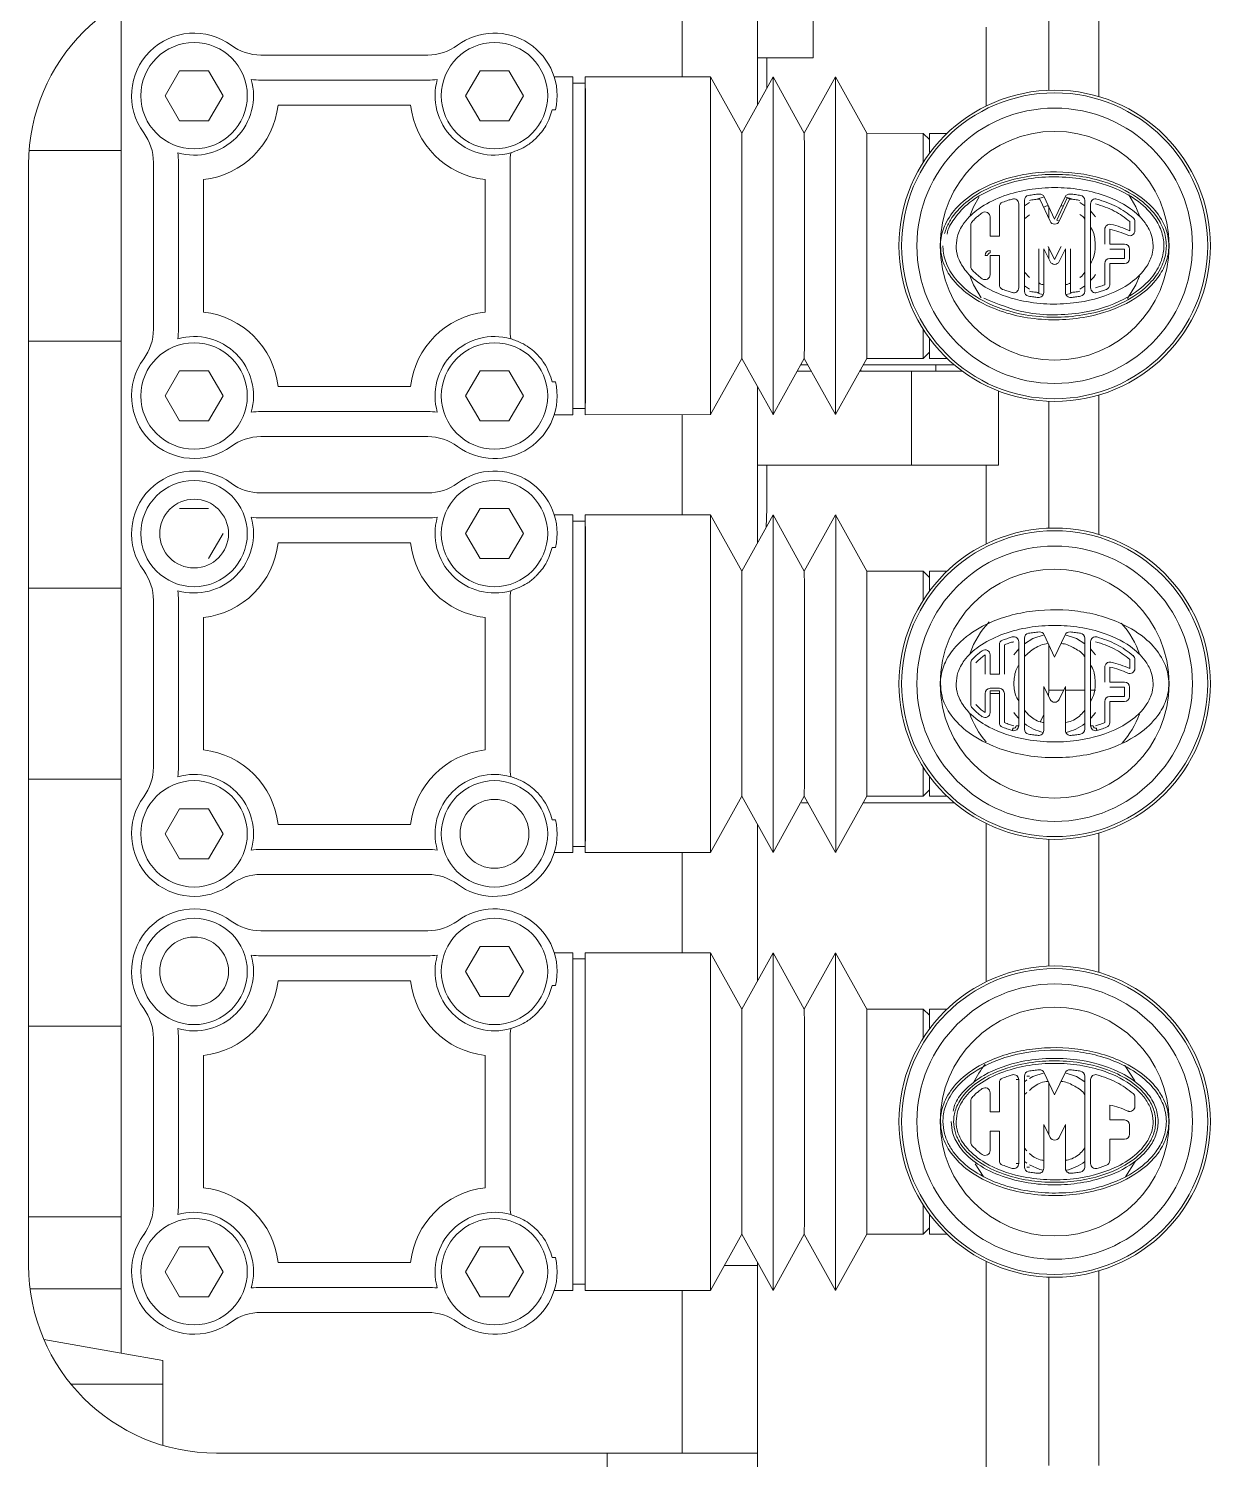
# Model space of a CAD drawing. Header units: millimetres. Extents: x 157 to 416, y 629 to 713.
# Drawn here: x 172.399 to 174.287, y 653.289 to 655.576 of the extents above; entities that cross this region are included whole.
import ezdxf

# ---------------------------------------------------------------- set-up
doc = ezdxf.new("R2010")
doc.units = ezdxf.units.MM

msp = doc.modelspace()

# ---------------------------------------------------------------- linework, layer by layer
at = {"color": 7, "linetype": 'Continuous', "lineweight": 15}
for p, q in [((174.0288, 656.4796), (174.0288, 655.4778)), ((174.1088, 656.4796), (174.1088, 655.4677)), ((173.6522, 655.5295), (173.6522, 655.6895)), ((173.4432, 655.499), (173.4432, 655.6591)), ((173.5632, 655.4539), (173.5632, 655.6591)), ((172.5467, 655.6177), (172.5467, 653.4591)), ((173.0365, 655.5341), (172.7698, 655.5341)), ((173.5632, 655.5295), (173.6522, 655.5295)), ((173.5783, 655.5295), (173.5783, 655.4811)), ((172.6401, 655.5091), (172.617, 655.4691)), ((172.6863, 655.5091), (172.6401, 655.5091)), ((172.7094, 655.4691), (172.6863, 655.5091)), ((173.1201, 655.5091), (173.097, 655.4691)), ((173.1663, 655.5091), (173.1201, 655.5091)), ((173.1894, 655.4691), (173.1663, 655.5091)), ((173.2682, 655.4991), (173.2389, 655.4991)), ((173.2682, 655.4991), (173.2682, 654.9591)), ((173.4882, 655.499), (173.2882, 655.4991)), ((173.5382, 655.409), (173.4882, 655.499)), ((173.5882, 655.499), (173.5382, 655.409)), ((173.6382, 655.409), (173.5882, 655.499)), ((173.6882, 655.499), (173.6382, 655.409)), ((173.7382, 655.409), (173.6882, 655.499)), ((173.0365, 655.4941), (172.7698, 655.4941)), ((173.2882, 655.4891), (173.2682, 655.4891)), ((172.617, 655.4691), (172.6401, 655.4291)), ((172.6863, 655.4291), (172.7094, 655.4691)), ((173.009, 655.4541), (172.7973, 655.4541)), ((173.097, 655.4691), (173.1201, 655.4291)), ((173.1663, 655.4291), (173.1894, 655.4691)), ((172.6401, 655.4291), (172.6863, 655.4291)), ((173.1201, 655.4291), (173.1663, 655.4291)), ((173.2406, 655.4466), (173.2355, 655.4466)), ((173.8282, 655.4089), (173.7382, 655.409)), ((173.8382, 655.399), (173.8282, 655.4089)), ((173.8662, 655.4089), (173.8382, 655.4089)), ((173.8382, 655.4089), (173.8382, 655.3786)), ((172.5467, 655.3816), (172.3997, 655.3816)), ((172.5982, 655.3624), (172.5982, 655.0957)), ((172.6382, 655.3624), (172.6382, 655.0957)), ((173.1682, 655.0957), (173.1682, 655.3624)), ((172.3988, 655.3591), (172.3988, 653.5991)), ((172.6782, 655.3349), (172.6782, 655.1233)), ((173.1282, 655.1233), (173.1282, 655.3349)), ((173.9808, 655.2962), (173.9808, 655.162)), ((173.9899, 655.1564), (173.9899, 655.3018)), ((173.9899, 655.2929), (173.9979, 655.2982)), ((174.0096, 655.3038), (174.0216, 655.3073)), ((174.0309, 655.2683), (174.0143, 655.3039)), ((174.0216, 655.3073), (174.0382, 655.2717)), ((174.0288, 655.2918), (174.0288, 655.2729)), ((174.0382, 655.2717), (174.0548, 655.3073)), ((174.0418, 655.27), (174.0584, 655.3056)), ((174.062, 655.3039), (174.0454, 655.2683)), ((174.0548, 655.3073), (174.0665, 655.3039)), ((174.0784, 655.2982), (174.0864, 655.2929)), ((174.0864, 655.3018), (174.0864, 655.1564)), ((174.0956, 655.162), (174.0956, 655.2962)), ((173.9351, 655.2752), (173.9351, 655.2445)), ((173.9499, 655.2445), (173.9499, 655.2913)), ((173.9899, 655.2725), (173.9979, 655.2789)), ((174.0418, 655.27), (174.0454, 655.2683)), ((174.0956, 655.2848), (174.1036, 655.2752)), ((173.9042, 655.1959), (173.9042, 655.2623)), ((174.1184, 655.2317), (174.1184, 655.2556)), ((174.1264, 655.2556), (174.1264, 655.2317)), ((174.1584, 655.2533), (174.1584, 655.268)), ((174.1664, 655.268), (174.1664, 655.2533)), ((173.9351, 655.2445), (173.9499, 655.2445)), ((174.0128, 655.1544), (174.0128, 655.2244)), ((174.031, 655.2038), (174.0208, 655.2244)), ((174.0208, 655.2244), (174.0208, 655.1544)), ((174.0279, 655.228), (174.0382, 655.2074)), ((174.0288, 655.2262), (174.0288, 655.2083)), ((174.0382, 655.2074), (174.0484, 655.228)), ((174.0556, 655.2244), (174.0453, 655.2038)), ((174.0556, 655.1544), (174.0556, 655.2244)), ((174.0636, 655.2244), (174.0636, 655.1544)), ((174.1264, 655.2317), (174.1498, 655.2317)), ((174.1498, 655.2237), (174.1264, 655.2237)), ((174.1498, 655.2088), (174.1498, 655.2237)), ((174.1578, 655.2237), (174.1578, 655.2088)), ((173.9311, 655.2137), (173.9271, 655.2137)), ((173.9351, 655.2177), (173.9351, 655.2217)), ((173.9351, 655.2137), (173.9351, 655.183)), ((173.9499, 655.2137), (173.9351, 655.2137)), ((173.9499, 655.1669), (173.9499, 655.2137)), ((174.1184, 655.1669), (174.1184, 655.2008)), ((174.1264, 655.2088), (174.1498, 655.2088)), ((174.1498, 655.2008), (174.1264, 655.2008)), ((174.1264, 655.2008), (174.1264, 655.1669)), ((173.9979, 655.1784), (173.9899, 655.1868)), ((172.3988, 655.0766), (172.5467, 655.0766)), ((173.8382, 655.081), (173.8382, 655.0492)), ((173.4882, 654.9592), (173.5382, 655.0492)), ((173.5382, 655.0492), (173.5882, 654.9592)), ((173.5882, 654.9592), (173.6382, 655.0492)), ((173.6382, 655.0492), (173.6882, 654.9592)), ((173.6882, 654.9592), (173.7382, 655.0492)), ((173.7382, 655.0492), (173.8282, 655.0492)), ((173.8282, 655.0492), (173.8382, 655.0592)), ((173.8382, 655.0492), (173.8662, 655.0492)), ((172.6401, 655.0291), (172.617, 654.9891)), ((172.6863, 655.0291), (172.6401, 655.0291)), ((172.7094, 654.9891), (172.6863, 655.0291)), ((173.1201, 655.0291), (173.097, 654.9891)), ((173.1663, 655.0291), (173.1201, 655.0291)), ((173.1894, 654.9891), (173.1663, 655.0291)), ((173.6497, 655.0286), (173.6268, 655.0286)), ((173.6323, 655.0386), (173.6441, 655.0386)), ((173.8096, 655.0286), (173.7268, 655.0286)), ((173.7283, 655.0313), (173.7283, 655.0286)), ((173.7323, 655.0386), (173.8083, 655.0386)), ((173.8083, 655.0386), (173.8781, 655.0386)), ((173.8096, 655.0286), (173.8096, 654.8786)), ((173.8909, 655.0286), (173.8096, 655.0286)), ((173.8483, 655.0286), (173.8483, 655.0386)), ((172.7973, 655.0041), (173.009, 655.0041)), ((173.2355, 655.0116), (173.2406, 655.0116)), ((173.5632, 654.7539), (173.5632, 655.0043)), ((173.9483, 654.8786), (173.9483, 654.9971)), ((172.617, 654.9891), (172.6401, 654.9491)), ((172.6863, 654.9491), (172.7094, 654.9891)), ((173.097, 654.9891), (173.1201, 654.9491)), ((173.1663, 654.9491), (173.1894, 654.9891)), ((174.0288, 654.9804), (174.0288, 654.7778)), ((174.1088, 654.9905), (174.1088, 654.7677)), ((172.6401, 654.9491), (172.6863, 654.9491)), ((172.7698, 654.9641), (173.0365, 654.9641)), ((173.1201, 654.9491), (173.1663, 654.9491)), ((173.2389, 654.9591), (173.2682, 654.9591)), ((173.2682, 654.9691), (173.2882, 654.9691)), ((173.2882, 654.9591), (173.4882, 654.9592)), ((173.4432, 654.799), (173.4432, 654.9591)), ((172.7698, 654.9241), (173.0365, 654.9241)), ((173.5632, 654.8786), (173.8096, 654.8786)), ((173.5783, 654.8786), (173.5783, 654.8091)), ((173.8096, 654.8786), (173.9483, 654.8786)), ((173.0365, 654.8341), (172.7698, 654.8341)), ((172.6863, 654.8091), (172.6401, 654.8091)), ((173.0365, 654.7941), (172.7698, 654.7941)), ((173.1201, 654.8091), (173.097, 654.7691)), ((173.1663, 654.8091), (173.1201, 654.8091)), ((173.1894, 654.7691), (173.1663, 654.8091)), ((173.2682, 654.7991), (173.2389, 654.7991)), ((173.2682, 654.7991), (173.2682, 654.2591)), ((173.2882, 654.7891), (173.2682, 654.7891)), ((173.4882, 654.799), (173.2882, 654.7991)), ((173.5382, 654.709), (173.4882, 654.799)), ((173.5882, 654.799), (173.5382, 654.709)), ((173.5783, 654.8091), (173.5771, 654.779)), ((173.6382, 654.709), (173.5882, 654.799)), ((173.6882, 654.799), (173.6382, 654.709)), ((173.7382, 654.709), (173.6882, 654.799)), ((172.6863, 654.7291), (172.7094, 654.7691)), ((173.097, 654.7691), (173.1201, 654.7291)), ((173.1663, 654.7291), (173.1894, 654.7691)), ((173.009, 654.7541), (172.7973, 654.7541)), ((173.2406, 654.7466), (173.2355, 654.7466)), ((173.1201, 654.7291), (173.1663, 654.7291)), ((173.8282, 654.7089), (173.7382, 654.709)), ((173.8382, 654.699), (173.8282, 654.7089)), ((173.8662, 654.7089), (173.8382, 654.7089)), ((173.8382, 654.7089), (173.8382, 654.6786)), ((172.5467, 654.6816), (172.3988, 654.6816)), ((172.5982, 654.6624), (172.5982, 654.3957)), ((172.6382, 654.6624), (172.6382, 654.3957)), ((173.1682, 654.3957), (173.1682, 654.6624)), ((172.6782, 654.6349), (172.6782, 654.4233)), ((173.1282, 654.4233), (173.1282, 654.6349)), ((174.0216, 654.6073), (174.0382, 654.5717)), ((174.0382, 654.5717), (174.0548, 654.6073)), ((173.9499, 654.5445), (173.9499, 654.5913)), ((173.9579, 654.5913), (173.9579, 654.5445)), ((173.9728, 654.5752), (173.9808, 654.5848)), ((173.9808, 654.5962), (173.9808, 654.462)), ((173.9899, 654.4564), (173.9899, 654.6018)), ((174.0288, 654.5918), (174.0288, 654.5186)), ((174.0864, 654.6018), (174.0864, 654.4564)), ((174.0956, 654.462), (174.0956, 654.5962)), ((174.0956, 654.5848), (174.1036, 654.5752)), ((173.9042, 654.4959), (173.9042, 654.5623)), ((173.9271, 654.5445), (173.9271, 654.5752)), ((173.9351, 654.5752), (173.9351, 654.5445)), ((174.1584, 654.5533), (174.1584, 654.568)), ((174.1664, 654.568), (174.1664, 654.5533)), ((173.9351, 654.5445), (173.9499, 654.5445)), ((174.1184, 654.5317), (174.1184, 654.5556)), ((174.1264, 654.5556), (174.1264, 654.5317)), ((173.9351, 654.5217), (173.9499, 654.5217)), ((173.9351, 654.5177), (173.9499, 654.5177)), ((173.9351, 654.5137), (173.9351, 654.5177)), ((173.9499, 654.5137), (173.9499, 654.5177)), ((174.031, 654.5038), (174.0208, 654.5244)), ((174.0208, 654.5244), (174.0208, 654.4544)), ((174.0288, 654.5186), (174.0284, 654.5092)), ((174.0556, 654.5244), (174.0453, 654.5038)), ((174.0556, 654.4544), (174.0556, 654.5244)), ((174.1264, 654.5317), (174.1498, 654.5317)), ((174.1498, 654.5237), (174.1264, 654.5237)), ((174.1498, 654.5088), (174.1498, 654.5237)), ((174.1578, 654.5237), (174.1578, 654.5088)), ((173.9271, 654.483), (173.9271, 654.5137)), ((173.9499, 654.5137), (173.9351, 654.5137)), ((173.9351, 654.5137), (173.9351, 654.483)), ((173.9499, 654.4669), (173.9499, 654.5137)), ((173.9579, 654.5137), (173.9579, 654.4669)), ((174.1184, 654.4669), (174.1184, 654.5008)), ((174.1264, 654.5088), (174.1498, 654.5088)), ((174.1498, 654.5008), (174.1264, 654.5008)), ((174.1264, 654.5008), (174.1264, 654.4669)), ((174.0208, 654.4792), (174.0152, 654.4683)), ((173.9768, 654.462), (173.9808, 654.462)), ((174.0956, 654.462), (174.0996, 654.462)), ((173.8382, 654.381), (173.8382, 654.3492)), ((172.3988, 654.3766), (172.5467, 654.3766)), ((173.8282, 654.3492), (173.8382, 654.3592)), ((173.4882, 654.2592), (173.5382, 654.3492)), ((173.5382, 654.3492), (173.5882, 654.2592)), ((173.5882, 654.2592), (173.6382, 654.3492)), ((173.6441, 654.3386), (173.6336, 654.3386)), ((173.6382, 654.3492), (173.6882, 654.2592)), ((173.6882, 654.2592), (173.7382, 654.3492)), ((173.8781, 654.3386), (173.7323, 654.3386)), ((173.7382, 654.3492), (173.8282, 654.3492)), ((173.8382, 654.3492), (173.8662, 654.3492)), ((172.6401, 654.3291), (172.617, 654.2891)), ((172.6863, 654.3291), (172.6401, 654.3291)), ((172.7094, 654.2891), (172.6863, 654.3291)), ((173.2355, 654.3116), (173.2406, 654.3116)), ((172.617, 654.2891), (172.6401, 654.2491)), ((172.6863, 654.2491), (172.7094, 654.2891)), ((172.7973, 654.3041), (173.009, 654.3041)), ((173.5632, 654.0539), (173.5632, 654.3043)), ((174.1088, 654.2905), (174.1088, 654.0677)), ((172.7698, 654.2641), (173.0365, 654.2641)), ((173.2682, 654.2691), (173.2882, 654.2691)), ((174.0288, 654.2804), (174.0288, 654.0778)), ((172.6401, 654.2491), (172.6863, 654.2491)), ((173.2389, 654.2591), (173.2682, 654.2591)), ((173.2882, 654.2591), (173.4882, 654.2592)), ((173.4432, 654.099), (173.4432, 654.2591)), ((172.7698, 654.2241), (173.0365, 654.2241)), ((173.0365, 654.1341), (172.7698, 654.1341)), ((173.1201, 654.1091), (173.097, 654.0691)), ((173.1663, 654.1091), (173.1201, 654.1091)), ((173.1894, 654.0691), (173.1663, 654.1091)), ((173.0365, 654.0941), (172.7698, 654.0941)), ((173.2682, 654.0991), (173.2389, 654.0991)), ((173.2682, 654.0991), (173.2682, 653.5591)), ((173.2882, 654.0891), (173.2682, 654.0891)), ((173.4882, 654.099), (173.2882, 654.0991)), ((173.5382, 654.009), (173.4882, 654.099)), ((173.5882, 654.099), (173.5382, 654.009)), ((173.6382, 654.009), (173.5882, 654.099)), ((173.6882, 654.099), (173.6382, 654.009)), ((173.7382, 654.009), (173.6882, 654.099)), ((173.097, 654.0691), (173.1201, 654.0291)), ((173.1663, 654.0291), (173.1894, 654.0691)), ((173.009, 654.0541), (172.7973, 654.0541)), ((173.2406, 654.0466), (173.2355, 654.0466)), ((173.1201, 654.0291), (173.1663, 654.0291)), ((173.8282, 654.0089), (173.7382, 654.009)), ((173.8382, 653.999), (173.8282, 654.0089)), ((173.8662, 654.0089), (173.8382, 654.0089)), ((173.8382, 654.0089), (173.8382, 653.9771)), ((172.5467, 653.9816), (172.3988, 653.9816)), ((172.5982, 653.9624), (172.5982, 653.6957)), ((172.6382, 653.9624), (172.6382, 653.6957)), ((173.1682, 653.6957), (173.1682, 653.9624)), ((172.6782, 653.9349), (172.6782, 653.7233)), ((173.1282, 653.7233), (173.1282, 653.9349)), ((173.9899, 653.7564), (173.9899, 653.9018)), ((173.9979, 653.9018), (173.9939, 653.9018)), ((174.0216, 653.9073), (174.0382, 653.8717)), ((174.0382, 653.8717), (174.0548, 653.9073)), ((174.0864, 653.9018), (174.0864, 653.7564)), ((173.9351, 653.8752), (173.9351, 653.8445)), ((173.9499, 653.8445), (173.9499, 653.8913)), ((173.9768, 653.8962), (173.9808, 653.8962)), ((173.9808, 653.8962), (173.9808, 653.762)), ((173.9899, 653.8929), (173.9939, 653.8957)), ((173.9899, 653.8725), (173.9939, 653.8757)), ((174.0288, 653.8918), (174.0288, 653.8083)), ((174.0956, 653.762), (174.0956, 653.8962)), ((173.9042, 653.7959), (173.9042, 653.8623)), ((174.1264, 653.8556), (174.1264, 653.8317)), ((174.1664, 653.868), (174.1664, 653.8533)), ((173.9351, 653.8445), (173.9499, 653.8445)), ((174.1264, 653.8317), (174.1498, 653.8317)), ((173.9351, 653.8137), (173.9351, 653.783)), ((173.9499, 653.8137), (173.9351, 653.8137)), ((173.9499, 653.7669), (173.9499, 653.8137)), ((174.031, 653.8038), (174.0208, 653.8244)), ((174.0208, 653.8244), (174.0208, 653.7544)), ((174.0556, 653.8244), (174.0453, 653.8038)), ((174.0556, 653.7544), (174.0556, 653.8244)), ((174.1578, 653.8237), (174.1578, 653.8088)), ((173.9939, 653.7826), (173.9899, 653.7868)), ((174.1498, 653.8008), (174.1264, 653.8008)), ((174.1264, 653.8008), (174.1264, 653.7669)), ((173.9768, 653.762), (173.9808, 653.762)), ((173.9979, 653.7564), (173.9939, 653.7564)), ((172.3988, 653.6766), (172.5467, 653.6766)), ((173.8382, 653.681), (173.8382, 653.6492)), ((173.4882, 653.5592), (173.5382, 653.6492)), ((173.5382, 653.6492), (173.5882, 653.5592)), ((173.5882, 653.5592), (173.6382, 653.6492)), ((173.6382, 653.6492), (173.6882, 653.5592)), ((173.6882, 653.5592), (173.7382, 653.6492)), ((173.7382, 653.6492), (173.8282, 653.6492)), ((173.8282, 653.6492), (173.8382, 653.6592)), ((173.8382, 653.6492), (173.8662, 653.6492)), ((172.6401, 653.6291), (172.617, 653.5891)), ((172.6863, 653.6291), (172.6401, 653.6291)), ((172.7094, 653.5891), (172.6863, 653.6291)), ((173.1201, 653.6291), (173.097, 653.5891)), ((173.1663, 653.6291), (173.1201, 653.6291)), ((173.1894, 653.5891), (173.1663, 653.6291)), ((172.7973, 653.6041), (173.009, 653.6041)), ((173.2355, 653.6116), (173.2406, 653.6116)), ((173.5632, 653.5991), (173.5632, 653.6043)), ((172.617, 653.5891), (172.6401, 653.5491)), ((172.6863, 653.5491), (172.7094, 653.5891)), ((173.097, 653.5891), (173.1201, 653.5491)), ((173.1663, 653.5491), (173.1894, 653.5891)), ((173.5632, 653.2991), (173.5632, 653.5991)), ((174.0288, 653.5804), (174.0288, 653.2791)), ((174.1088, 653.5905), (174.1088, 653.2791)), ((172.5467, 653.5616), (172.4012, 653.5616)), ((172.7698, 653.5641), (173.0365, 653.5641)), ((173.2389, 653.5591), (173.2682, 653.5591)), ((173.2682, 653.5691), (173.2882, 653.5691)), ((173.2882, 653.5591), (173.4882, 653.5592)), ((173.4432, 653.2991), (173.4432, 653.5591)), ((172.6401, 653.5491), (172.6863, 653.5491)), ((173.1201, 653.5491), (173.1663, 653.5491)), ((172.7698, 653.5241), (173.0365, 653.5241)), ((172.5467, 653.4591), (172.4231, 653.4809)), ((172.5467, 653.4591), (172.6132, 653.4474)), ((172.6132, 653.4474), (172.6132, 653.3116)), ((172.6132, 653.4091), (172.4666, 653.4091)), ((172.6988, 653.2991), (173.3232, 653.2991)), ((173.3232, 653.2991), (173.5632, 653.2991)), ((173.5632, 652.8104), (173.5632, 653.2991))]:
    msp.add_line(p, q, dxfattribs=at)
at = {"color": 8, "linetype": 'Continuous', "lineweight": 15}
for p, q in [((173.9288, 655.5786), (173.9288, 655.4526)), ((173.9288, 654.8786), (173.9288, 654.7526)), ((174.0288, 654.5186), (174.0527, 654.5186)), ((174.0556, 654.5186), (174.0864, 654.5186)), ((174.0956, 654.5186), (174.1017, 654.5186)), ((174.1023, 654.5186), (174.1036, 654.5186)), ((173.9288, 654.3056), (173.9288, 654.0526)), ((173.9238, 653.7419), (173.9113, 653.7614)), ((174.167, 653.7652), (174.1515, 653.7406)), ((173.9288, 653.6056), (173.9288, 652.8104)), ((173.5632, 653.5991), (173.5104, 653.5991)), ((173.3232, 652.8104), (173.3232, 653.2991))]:
    msp.add_line(p, q, dxfattribs=at)
at = {"color": 8, "linetype": 'Continuous', "lineweight": 15, "flags": 128}
for points in [[(173.903, 655.2781), (173.9086, 655.2915), (173.9175, 655.3073)], [(174.1566, 655.3107), (174.1677, 655.2915), (174.1746, 655.2745)], [(173.9207, 655.1462), (173.9086, 655.1667), (173.9021, 655.1827)], [(174.1736, 655.1806), (174.1677, 655.1667), (174.1546, 655.1447)], [(174.1503, 653.9192), (174.1506, 653.9188), (174.1665, 653.8941)]]:
    msp.add_lwpolyline(points, dxfattribs=at)
at = {"color": 7, "linetype": 'Continuous', "lineweight": 15, "flags": 128}
for points in [[(174.1036, 655.183), (174.1007, 655.1792), (174.0956, 655.1734)], [(173.9979, 655.16), (173.9931, 655.163), (173.9899, 655.1653)], [(174.0864, 655.1653), (174.0832, 655.163), (174.0784, 655.16)], [(174.0201, 655.1512), (174.0146, 655.1526), (174.011, 655.1539)], [(174.0649, 655.1537), (174.0618, 655.1526), (174.0563, 655.1512)], [(173.9899, 654.5929), (174.0035, 654.6012), (174.0216, 654.6073)], [(174.0548, 654.6073), (174.0729, 654.6012), (174.0864, 654.5929)], [(173.9808, 654.4734), (173.9756, 654.4792), (173.9728, 654.483)], [(174.1036, 654.483), (174.1007, 654.4792), (174.0956, 654.4734)], [(173.9717, 654.4581), (173.9716, 654.4581), (173.9716, 654.4578), (173.9715, 654.4575), (173.9713, 654.457), (173.9712, 654.4564), (173.971, 654.4558), (173.9708, 654.455), (173.9706, 654.4543)], [(174.1058, 654.4543), (174.1056, 654.455), (174.1054, 654.4558), (174.1052, 654.4564), (174.105, 654.457), (174.1049, 654.4575), (174.1048, 654.4578), (174.1047, 654.4581), (174.1047, 654.4581)], [(173.9979, 653.8982), (174.0035, 653.9012), (174.0216, 653.9073)], [(174.0548, 653.9073), (174.0729, 653.9012), (174.0864, 653.8929)], [(173.9939, 653.7625), (173.9931, 653.763), (173.9899, 653.7653)], [(174.0201, 653.7512), (174.0146, 653.7526), (173.9979, 653.76)]]:
    msp.add_lwpolyline(points, dxfattribs=at)
at = {"color": 7, "linetype": 'Continuous', "lineweight": 15}
for centre, radius in [((172.6632, 655.4691), 0.085), ((173.1432, 655.4691), 0.085), ((174.0382, 655.2291), 0.2488), ((174.0382, 655.2291), 0.2445), ((174.0382, 655.2291), 0.2201), ((174.0382, 655.2291), 0.1829), ((172.6632, 654.9891), 0.085), ((173.1432, 654.9891), 0.085), ((172.6632, 654.7691), 0.085), ((173.1432, 654.7691), 0.085), ((172.6632, 654.7691), 0.055), ((174.0382, 654.5291), 0.2488), ((174.0382, 654.5291), 0.2445), ((174.0382, 654.5291), 0.2201), ((174.0382, 654.5291), 0.1829), ((172.6632, 654.2891), 0.085), ((173.1432, 654.2891), 0.085), ((173.1432, 654.2891), 0.055), ((172.6632, 654.0691), 0.085), ((173.1432, 654.0691), 0.085), ((172.6632, 654.0691), 0.055), ((174.0382, 653.8291), 0.2488), ((174.0382, 653.8291), 0.2445), ((174.0382, 653.8291), 0.2201), ((174.0382, 653.8291), 0.1829), ((172.6632, 653.5891), 0.085), ((173.1432, 653.5891), 0.085)]:
    msp.add_circle(centre, radius, dxfattribs=at)
for centre, radius, start, end in [((172.6988, 655.3591), 0.3, 90, 180), ((172.6632, 655.4691), 0.1, 53.6639, 216.3361), ((173.1432, 655.4691), 0.1, 346.9887, 126.3361), ((172.7698, 655.6141), 0.08, 233.6639, 270), ((173.0365, 655.6141), 0.08, 270, 306.3361), ((-231.0233, 655.2291), 404.3116, 359.961739, 0.038261), ((-230.4851, 655.2291), 403.9734, 359.961714, 0.038286), ((-230.3076, 655.2291), 403.896, 359.96171, 0.03829), ((-230.1294, 655.2291), 403.8177, 359.961707, 0.038293), ((172.6632, 655.4691), 0.095, 254.1314, 15.8686), ((172.7698, 655.6141), 0.12, 262.6874, 270), ((173.0365, 655.6141), 0.12, 270, 277.3126), ((173.1432, 655.4691), 0.095, 164.1314, 285.8686), ((-215.7581, 655.2291), 389.0264, 359.961707, 0.038293), ((-216.2656, 655.2291), 389.554, 359.96176, 0.03824), ((172.6632, 655.4691), 0.135, 276.3794, 353.6206), ((173.1432, 655.4691), 0.135, 186.3794, 263.6206), ((172.5182, 655.3624), 0.08, 0, 36.3361), ((-80.5571, 655.2291), 254.0954, 359.959428, 0.040572), ((-80.3834, 655.2291), 254.0217, 359.959422, 0.040578), ((-80.2998, 655.2291), 254.0381, 359.959431, 0.040569), ((151.1116, 655.3703), 22.7167, 359.98078, 0.09741), ((172.5182, 655.3624), 0.12, 0, 7.3126), ((173.2882, 655.3624), 0.12, 172.6874, 180), ((173.9579, 655.2913), 0.008, 110.8548, 180), ((173.9728, 655.2962), 0.008, 0, 106.0749), ((173.9979, 655.3018), 0.008, 99.3153, 180), ((174.0143, 655.3039), 0.008, 25, 95.3993), ((174.062, 655.3039), 0.008, 84.6007, 155), ((173.903, 654.9676), 0.3721, 64.6931, 65.3091), ((174.0784, 655.3018), 0.008, 0, 80.6847), ((174.1036, 655.2962), 0.008, 73.9251, 180), ((173.9271, 655.2752), 0.008, 0, 125.2077), ((174.1584, 655.268), 0.008, 0, 47.9102), ((173.9122, 655.2623), 0.008, 137.86, 180), ((174.0382, 655.2717), 0.008, 205, 335), ((174.1264, 655.2556), 0.008, 77.6788, 180), ((174.0968, 655.12), 0.1388, 65.1883, 77.6788), ((174.0968, 655.12), 0.1468, 65.1883, 77.6788), ((174.1584, 655.2533), 0.008, 245.1883, 0), ((174.1498, 655.2237), 0.008, 0, 90), ((173.9351, 655.2137), 0.008, 90, 180), ((173.9351, 655.2137), 0.004, 90, 180), ((174.0382, 655.2074), 0.008, 206.5, 333.5), ((174.1264, 655.2008), 0.008, 90, 180), ((174.1498, 655.2088), 0.008, 270, 0), ((173.9122, 655.1959), 0.008, 180, 222.14), ((173.9271, 655.183), 0.008, 234.7923, 0), ((173.9579, 655.1669), 0.008, 180, 249.1452), ((173.9728, 655.162), 0.008, 253.9251, 0), ((173.9979, 655.1564), 0.008, 180, 260.6847), ((174.0784, 655.1564), 0.008, 279.3153, 0), ((174.1036, 655.162), 0.008, 180, 286.0749), ((174.1184, 655.1669), 0.008, 290.8548, 0), ((174.0128, 655.1544), 0.008, 264.2386, 0), ((174.0636, 655.1544), 0.008, 180, 275.7614), ((172.6632, 654.9891), 0.135, 6.3794, 83.6206), ((173.1432, 654.9891), 0.135, 96.3794, 173.6206), ((172.5182, 655.0957), 0.08, 323.6639, 0), ((172.5182, 655.0957), 0.12, 352.6874, 0), ((173.2882, 655.0957), 0.12, 180, 187.3126), ((145.6241, 655.0916), 28.2042, 359.91394, 0.00787), ((172.6632, 654.9891), 0.095, 344.1314, 105.8686), ((173.1432, 654.9891), 0.095, 74.1314, 195.8686), ((172.6632, 654.9891), 0.1, 143.6639, 306.3361), ((173.1432, 654.9891), 0.1, 233.6639, 13.0113), ((172.7698, 654.8441), 0.12, 90, 97.3126), ((173.0365, 654.8441), 0.12, 82.6874, 90), ((172.7698, 654.8441), 0.08, 90, 126.3361), ((173.0365, 654.8441), 0.08, 53.6639, 90), ((172.6632, 654.7691), 0.1, 53.6639, 216.3361), ((173.1432, 654.7691), 0.1, 346.9887, 126.3361), ((172.7698, 654.9141), 0.08, 233.6639, 270), ((173.0365, 654.9141), 0.08, 270, 306.3361), ((172.6632, 654.7691), 0.095, 254.1314, 15.8686), ((172.7698, 654.9141), 0.12, 262.6874, 270), ((173.0365, 654.9141), 0.12, 270, 277.3126), ((173.1432, 654.7691), 0.095, 164.1314, 285.8686), ((-215.7573, 654.5291), 389.0256, 359.961707, 0.038293), ((-231.0263, 654.5291), 404.3146, 359.961739, 0.038261), ((-216.2641, 654.5291), 389.5525, 359.96176, 0.03824), ((-230.4889, 654.5291), 403.9772, 359.961714, 0.038286), ((-230.3098, 654.5291), 403.8981, 359.96171, 0.03829), ((-230.6746, 654.5291), 404.363, 359.961758, 0.038242), ((172.6632, 654.7691), 0.135, 276.3794, 353.6206), ((173.1432, 654.7691), 0.135, 186.3794, 263.6206), ((172.5182, 654.6624), 0.08, 0, 36.3361), ((-80.5577, 654.5291), 254.096, 359.959428, 0.040572), ((-80.384, 654.5291), 254.0223, 359.959422, 0.040578), ((-80.3008, 654.5291), 254.0391, 359.959431, 0.040569), ((151.1138, 654.6703), 22.7145, 359.98078, 0.09742), ((172.5182, 654.6624), 0.12, 0, 7.3126), ((173.2882, 654.6624), 0.12, 172.6874, 180), ((173.9979, 654.6018), 0.008, 99.3153, 180), ((174.0143, 654.6039), 0.008, 25, 95.3993), ((174.062, 654.6039), 0.008, 84.6007, 155), ((174.0784, 654.6018), 0.008, 0, 80.6847), ((173.9271, 654.5752), 0.008, 0, 125.2077), ((173.9579, 654.5913), 0.008, 110.8548, 180), ((173.9728, 654.5962), 0.008, 0, 106.0749), ((174.1036, 654.5962), 0.008, 73.9251, 180), ((173.9122, 654.5623), 0.008, 137.86, 180), ((174.1264, 654.5556), 0.008, 77.6788, 180), ((174.0968, 654.42), 0.1468, 65.1883, 77.6788), ((174.1584, 654.568), 0.008, 0, 47.9102), ((174.0968, 654.42), 0.1388, 65.1883, 77.6788), ((174.1584, 654.5533), 0.008, 245.1883, 0), ((173.9351, 654.5137), 0.008, 90, 180), ((173.9499, 654.5137), 0.008, 0, 90), ((174.1498, 654.5237), 0.008, 0, 90), ((173.9122, 654.4959), 0.008, 180, 222.14), ((174.0382, 654.5074), 0.008, 206.5, 333.5), ((174.1264, 654.5008), 0.008, 90, 180), ((174.1498, 654.5088), 0.008, 270, 0), ((173.9271, 654.483), 0.008, 234.7923, 0), ((173.9579, 654.4669), 0.008, 180, 249.1452), ((173.9728, 654.462), 0.008, 253.9251, 0), ((173.9728, 654.462), 0.004, 253.9251, 0), ((174.0382, 654.5291), 0.08, 232.8898, 256.9231), ((173.9979, 654.4564), 0.008, 180, 260.6847), ((174.0128, 654.4544), 0.008, 264.2386, 0), ((174.0636, 654.4544), 0.008, 180, 275.7614), ((174.0382, 654.5291), 0.08, 283.0769, 307.1102), ((174.0784, 654.4564), 0.008, 279.3153, 0), ((174.1036, 654.462), 0.008, 180, 286.0749), ((174.1036, 654.462), 0.004, 180, 286.0749), ((174.1184, 654.4669), 0.008, 290.8548, 0), ((172.6632, 654.2891), 0.135, 6.3794, 83.6206), ((173.1432, 654.2891), 0.135, 96.3794, 173.6206), ((172.5182, 654.3957), 0.08, 323.6639, 0), ((172.5182, 654.3957), 0.12, 352.6874, 0), ((172.6632, 654.2891), 0.095, 344.1314, 105.8686), ((173.1432, 654.2891), 0.095, 74.1314, 195.8686), ((173.2882, 654.3957), 0.12, 180, 187.3126), ((145.6259, 654.3916), 28.2023, 359.91393, 0.00787), ((172.6632, 654.2891), 0.1, 143.6639, 306.3361), ((173.1432, 654.2891), 0.1, 233.6639, 13.0113), ((172.7698, 654.1441), 0.12, 90, 97.3126), ((173.0365, 654.1441), 0.12, 82.6874, 90), ((172.7698, 654.1441), 0.08, 90, 126.3361), ((173.0365, 654.1441), 0.08, 53.6639, 90), ((172.6632, 654.0691), 0.1, 53.6639, 216.3361), ((172.7698, 654.2141), 0.08, 233.6639, 270), ((173.0365, 654.2141), 0.08, 270, 306.3361), ((173.1432, 654.0691), 0.1, 346.9887, 126.3361), ((172.6632, 654.0691), 0.095, 254.1314, 15.8686), ((172.7698, 654.2141), 0.12, 262.6874, 270), ((173.0365, 654.2141), 0.12, 270, 277.3126), ((173.1432, 654.0691), 0.095, 164.1314, 285.8686), ((-215.7573, 653.8291), 389.0256, 359.961707, 0.038293), ((-231.0248, 653.8291), 404.3131, 359.961739, 0.038261), ((-216.2633, 653.8291), 389.5516, 359.96176, 0.03824), ((-230.4874, 653.8291), 403.9757, 359.961714, 0.038286), ((-230.3083, 653.8291), 403.8966, 359.96171, 0.03829), ((-230.1309, 653.8291), 403.8192, 359.961707, 0.038293), ((172.6632, 654.0691), 0.135, 276.3794, 353.6206), ((173.1432, 654.0691), 0.135, 186.3794, 263.6206), ((172.5182, 653.9624), 0.08, 0, 36.3361), ((-80.556, 653.8291), 254.0943, 359.959428, 0.040572), ((-80.384, 653.8291), 254.0223, 359.959422, 0.040578), ((-80.3008, 653.8291), 254.0391, 359.959431, 0.040569), ((151.1131, 653.9703), 22.7152, 359.98078, 0.09741), ((172.5182, 653.9624), 0.12, 0, 7.3126), ((173.2882, 653.9624), 0.12, 172.6874, 180), ((173.9579, 653.8913), 0.008, 110.8548, 180), ((173.9728, 653.8962), 0.008, 0, 106.0749), ((173.9979, 653.9018), 0.008, 99.3153, 180), ((174.0143, 653.9039), 0.008, 25, 95.3993), ((174.062, 653.9039), 0.008, 84.6007, 155), ((174.0784, 653.9018), 0.008, 0, 80.6847), ((174.1036, 653.8962), 0.008, 73.9251, 180), ((173.9271, 653.8752), 0.008, 0, 125.2077), ((174.1584, 653.868), 0.008, 0, 47.9102), ((173.9122, 653.8623), 0.008, 137.86, 180), ((174.0968, 653.72), 0.1388, 65.1883, 77.6788), ((174.1584, 653.8533), 0.008, 245.1883, 0), ((174.1498, 653.8237), 0.008, 0, 90), ((174.1498, 653.8088), 0.008, 270, 0), ((173.9122, 653.7959), 0.008, 180, 222.14), ((173.9271, 653.783), 0.008, 234.7923, 0), ((174.0382, 653.8074), 0.008, 206.5, 333.5), ((173.9579, 653.7669), 0.008, 180, 249.1452), ((173.9728, 653.762), 0.008, 253.9251, 0), ((174.0382, 653.8291), 0.08, 283.0769, 307.1102), ((174.1036, 653.762), 0.008, 180, 286.0749), ((174.1184, 653.7669), 0.008, 290.8548, 0), ((173.9979, 653.7564), 0.008, 180, 260.6847), ((174.0128, 653.7544), 0.008, 264.2386, 0), ((174.0636, 653.7544), 0.008, 180, 275.7614), ((174.0784, 653.7564), 0.008, 279.3153, 0), ((172.6632, 653.5891), 0.135, 6.3794, 83.6206), ((173.1432, 653.5891), 0.135, 96.3794, 173.6206), ((172.5182, 653.6957), 0.08, 323.6639, 0), ((172.5182, 653.6957), 0.12, 352.6874, 0), ((173.2882, 653.6957), 0.12, 180, 187.3126), ((145.6254, 653.6916), 28.2029, 359.91393, 0.00787), ((172.6632, 653.5891), 0.095, 344.1314, 105.8686), ((173.1432, 653.5891), 0.095, 74.1314, 195.8686), ((172.6632, 653.5891), 0.1, 143.6639, 306.3361), ((173.1432, 653.5891), 0.1, 233.6639, 13.0113), ((172.6988, 653.5991), 0.3, 180, 270), ((172.7698, 653.4441), 0.12, 90, 97.3126), ((173.0365, 653.4441), 0.12, 82.6874, 90), ((172.7698, 653.4441), 0.08, 90, 126.3361), ((173.0365, 653.4441), 0.08, 53.6639, 90)]:
    msp.add_arc(centre, radius, start, end, dxfattribs=at)
at = {"color": 8, "linetype": 'Continuous', "lineweight": 15}
for centre, start, end in [((174.0382, 654.5291), 136.6117, 160.071), ((174.0382, 654.5291), 18.6473, 42.336), ((174.0382, 654.5291), 198.8125, 220.3954), ((174.0382, 654.5291), 318.6766, 340.2876), ((174.0382, 653.8291), 140.4097, 154.3532)]:
    msp.add_arc(centre, 0.1438, start, end, dxfattribs=at)
at = {"color": 7, "linetype": 'Continuous', "lineweight": 15}
for points, knots in [([(173.1692, 655.3777), (173.1781, 655.3811), (173.1928, 655.3867), (173.2048, 655.3965), (173.2156, 655.407), (173.2281, 655.4234), (173.2328, 655.4381), (173.2355, 655.4466)], [0, 0, 0, 0, 0.238971, 0.394121, 0.415654, 0.66451, 1, 1, 1, 1]), ([(173.8557, 655.2291), (173.8558, 655.2323), (173.8563, 655.2442), (173.8634, 655.267), (173.8853, 655.2971), (173.9188, 655.3205), (173.9569, 655.3361), (174.0061, 655.3476), (174.0579, 655.3487), (174.1087, 655.3393), (174.1485, 655.3251), (174.184, 655.3032), (174.2091, 655.2742), (174.2192, 655.2489), (174.2216, 655.2251), (174.2173, 655.2017), (174.2015, 655.1732), (174.1687, 655.1429), (174.1227, 655.1222), (174.0731, 655.1118), (174.0282, 655.1099), (173.9833, 655.1149), (173.9381, 655.1283), (173.8983, 655.1501), (173.8706, 655.1789), (173.8575, 655.2059), (173.8562, 655.2224), (173.8557, 655.2291)], [0, 0, 0, 0, 0.010046, 0.037566, 0.073636, 0.125113, 0.163942, 0.202828, 0.283586, 0.324428, 0.365214, 0.415963, 0.453949, 0.483851, 0.500025, 0.528714, 0.557285, 0.601161, 0.666771, 0.713397, 0.76006, 0.807551, 0.854972, 0.907886, 0.948256, 0.979006, 1, 1, 1, 1]), ([(173.8623, 655.2488), (173.8634, 655.252), (173.8662, 655.2609), (173.8769, 655.2801), (173.9015, 655.3052), (173.94, 655.3263), (173.9842, 655.3393), (174.0284, 655.3443), (174.0726, 655.3424), (174.1212, 655.3322), (174.1662, 655.312), (174.198, 655.2828), (174.2134, 655.2555), (174.2174, 655.2339), (174.2156, 655.2123), (174.2075, 655.1893), (174.1854, 655.1618), (174.1439, 655.1338), (174.0915, 655.1179), (174.0371, 655.1136), (173.9825, 655.1183), (173.9292, 655.1351), (173.8874, 655.1647), (173.8668, 655.1935), (173.8602, 655.2151), (173.8598, 655.2262), (173.8597, 655.2291)], [0, 0, 0, 0, 0.011078, 0.030895, 0.072047, 0.125182, 0.174256, 0.223403, 0.271599, 0.319756, 0.387009, 0.43154, 0.460179, 0.489224, 0.502416, 0.531439, 0.56816, 0.617061, 0.694855, 0.74579, 0.796724, 0.875398, 0.927146, 0.963158, 0.990517, 1, 1, 1, 1]), ([(173.9252, 655.1452), (173.947, 655.1363), (173.983, 655.1216), (174.0372, 655.1177), (174.0907, 655.1218), (174.142, 655.1374), (174.1826, 655.1647), (174.2039, 655.1912), (174.2117, 655.2132), (174.2134, 655.2336), (174.2095, 655.2542), (174.1948, 655.2804), (174.1638, 655.3087), (174.1199, 655.3284), (174.0721, 655.3384), (174.0286, 655.3403), (173.985, 655.3354), (173.9417, 655.3226), (173.9037, 655.3021), (173.8786, 655.2754), (173.8674, 655.2565), (173.8662, 655.2476), (173.8662, 655.2475)], [0, 0, 0, 0, 0.09049, 0.149264, 0.208041, 0.297539, 0.353324, 0.394708, 0.427019, 0.441628, 0.473849, 0.505917, 0.556418, 0.633548, 0.689091, 0.744679, 0.801317, 0.857871, 0.918678, 0.965255, 0.99966, 1, 1, 1, 1]), ([(173.8808, 655.2291), (173.8808, 655.2278), (173.881, 655.2201), (173.8851, 655.2045), (173.9002, 655.182), (173.9328, 655.1572), (173.9773, 655.1414), (174.0256, 655.1351), (174.077, 655.1369), (174.126, 655.1491), (174.1651, 655.1721), (174.1853, 655.1937), (174.1941, 655.2132), (174.1964, 655.2312), (174.193, 655.249), (174.1811, 655.2701), (174.1552, 655.294), (174.1168, 655.3114), (174.0736, 655.3209), (174.0329, 655.3232), (173.992, 655.3193), (173.9524, 655.3085), (173.9183, 655.2913), (173.895, 655.2698), (173.8827, 655.2484), (173.8814, 655.2351), (173.8808, 655.2291)], [0, 0, 0, 0, 0.0050467, 0.0286661, 0.0594518, 0.1054356, 0.1803501, 0.2342111, 0.2880938, 0.3735073, 0.420953, 0.4569289, 0.4831165, 0.4998733, 0.5247204, 0.5494398, 0.5900025, 0.6552224, 0.7055876, 0.7560042, 0.8078836, 0.85968, 0.9095788, 0.9500994, 0.9774265, 1, 1, 1, 1]), ([(173.9551, 655.2987), (173.958, 655.2998), (173.9631, 655.3017), (173.9683, 655.3032), (173.9706, 655.3039)], [0, 0, 0, 0, 0.566777, 1, 1, 1, 1]), ([(173.9966, 655.3097), (173.9993, 655.3101), (174.0049, 655.311), (174.0106, 655.3116), (174.0136, 655.3119)], [0, 0, 0, 0, 0.478586, 1, 1, 1, 1]), ([(174.0143, 655.3039), (174.0115, 655.3036), (174.006, 655.3031), (174.0005, 655.3022), (173.9979, 655.3018)], [0, 0, 0, 0, 0.521634, 1, 1, 1, 1]), ([(174.0205, 655.2908), (174.0227, 655.2919), (174.0252, 655.2932), (174.0279, 655.2932), (174.0282, 655.2932)], [0, 0, 0, 0, 0.89986, 1, 1, 1, 1]), ([(174.0482, 655.2932), (174.0484, 655.2932), (174.0497, 655.2933), (174.051, 655.2927), (174.0521, 655.2921)], [0, 0, 0, 0, 0.107894, 1, 1, 1, 1]), ([(174.0784, 655.3018), (174.0758, 655.3022), (174.0704, 655.3031), (174.0649, 655.3036), (174.062, 655.3039)], [0, 0, 0, 0, 0.478366, 1, 1, 1, 1]), ([(174.0628, 655.3119), (174.0657, 655.3116), (174.0714, 655.311), (174.077, 655.3101), (174.0797, 655.3097)], [0, 0, 0, 0, 0.521415, 1, 1, 1, 1]), ([(174.1584, 655.268), (174.1504, 655.274), (174.1337, 655.2865), (174.1138, 655.2929), (174.1036, 655.2962)], [0, 0, 0, 0, 0.483009, 1, 1, 1, 1]), ([(174.1058, 655.3039), (174.1165, 655.3004), (174.1375, 655.2936), (174.1552, 655.2804), (174.1638, 655.2739)], [0, 0, 0, 0, 0.511236, 1, 1, 1, 1]), ([(173.9063, 655.2676), (173.908, 655.2694), (173.911, 655.2726), (173.9164, 655.2773), (173.9202, 655.2801), (173.9225, 655.2818)], [0, 0, 0, 0, 0.338984, 0.615721, 1, 1, 1, 1]), ([(174.0784, 655.2791), (174.0807, 655.2778), (174.084, 655.2759), (174.0859, 655.2728), (174.0864, 655.2719)], [0, 0, 0, 0, 0.713303, 1, 1, 1, 1]), ([(174.0956, 655.2587), (174.0961, 655.2579), (174.1009, 655.2512), (174.1036, 655.2353), (174.1031, 655.2154), (174.0978, 655.2045), (174.0956, 655.1999)], [0, 0, 0, 0, 0.046751, 0.408844, 0.75123, 1, 1, 1, 1]), ([(173.9225, 655.1764), (173.9202, 655.178), (173.9144, 655.1823), (173.9094, 655.1874), (173.9063, 655.1906)], [0, 0, 0, 0, 0.384452, 1, 1, 1, 1]), ([(174.0864, 655.1869), (174.0845, 655.1839), (174.0823, 655.1805), (174.0789, 655.1786), (174.0784, 655.1784)], [0, 0, 0, 0, 0.872337, 1, 1, 1, 1]), ([(173.9706, 655.1543), (173.9683, 655.155), (173.9631, 655.1565), (173.958, 655.1584), (173.9551, 655.1594)], [0, 0, 0, 0, 0.433223, 1, 1, 1, 1]), ([(173.9979, 655.1564), (174.0005, 655.156), (174.0055, 655.1552), (174.0104, 655.1547), (174.0128, 655.1544)], [0, 0, 0, 0, 0.528417, 1, 1, 1, 1]), ([(174.0208, 655.1669), (174.0196, 655.1671), (174.0167, 655.1674), (174.0143, 655.169), (174.0128, 655.17)], [0, 0, 0, 0, 0.3821327, 1, 1, 1, 1]), ([(174.0636, 655.1698), (174.0626, 655.1692), (174.0602, 655.1676), (174.0573, 655.1673), (174.0556, 655.1672)], [0, 0, 0, 0, 0.417267, 1, 1, 1, 1]), ([(174.0636, 655.1544), (174.0659, 655.1547), (174.0709, 655.1552), (174.0758, 655.156), (174.0784, 655.1564)], [0, 0, 0, 0, 0.471582, 1, 1, 1, 1]), ([(174.1036, 655.162), (174.1058, 655.1626), (174.1108, 655.1641), (174.1157, 655.1659), (174.1184, 655.1669)], [0, 0, 0, 0, 0.433931, 1, 1, 1, 1]), ([(174.1213, 655.1594), (174.1184, 655.1584), (174.1133, 655.1565), (174.1081, 655.155), (174.1058, 655.1543)], [0, 0, 0, 0, 0.566777, 1, 1, 1, 1]), ([(174.012, 655.1464), (174.0095, 655.1467), (174.0044, 655.1473), (173.9993, 655.148), (173.9966, 655.1485)], [0, 0, 0, 0, 0.471366, 1, 1, 1, 1]), ([(174.0797, 655.1485), (174.077, 655.148), (174.0719, 655.1473), (174.0668, 655.1467), (174.0644, 655.1464)], [0, 0, 0, 0, 0.528633, 1, 1, 1, 1]), ([(173.2355, 655.0116), (173.2322, 655.0217), (173.2271, 655.0372), (173.2084, 655.0595), (173.1899, 655.0732), (173.175, 655.0784), (173.1692, 655.0805)], [0, 0, 0, 0, 0.3943063, 0.6056084, 0.8450636, 1, 1, 1, 1]), ([(173.1692, 654.6777), (173.1781, 654.6811), (173.1928, 654.6867), (173.2048, 654.6965), (173.2156, 654.707), (173.2281, 654.7234), (173.2328, 654.7381), (173.2355, 654.7466)], [0, 0, 0, 0, 0.238972, 0.394119, 0.415655, 0.664508, 1, 1, 1, 1]), ([(173.8557, 654.5291), (173.8558, 654.5323), (173.8563, 654.5442), (173.8634, 654.567), (173.8853, 654.5971), (173.9188, 654.6205), (173.9569, 654.6361), (174.0061, 654.6476), (174.0579, 654.6487), (174.1087, 654.6393), (174.1485, 654.6251), (174.184, 654.6032), (174.2091, 654.5742), (174.2192, 654.5489), (174.2216, 654.5251), (174.2173, 654.5017), (174.2015, 654.4732), (174.1687, 654.4429), (174.1227, 654.4222), (174.0731, 654.4118), (174.0282, 654.4099), (173.9833, 654.4149), (173.9381, 654.4283), (173.8983, 654.4501), (173.8706, 654.4789), (173.8575, 654.5059), (173.8562, 654.5224), (173.8557, 654.5291)], [0, 0, 0, 0, 0.010045, 0.037565, 0.073636, 0.125112, 0.163941, 0.202828, 0.283586, 0.324427, 0.365214, 0.415962, 0.453947, 0.48385, 0.500023, 0.528713, 0.557283, 0.60116, 0.666771, 0.713397, 0.760059, 0.80755, 0.854972, 0.907884, 0.948255, 0.979004, 1, 1, 1, 1]), ([(173.8808, 654.5291), (173.8808, 654.5278), (173.881, 654.5201), (173.8851, 654.5045), (173.9002, 654.482), (173.9328, 654.4572), (173.9773, 654.4414), (174.0256, 654.4351), (174.077, 654.4369), (174.126, 654.4491), (174.1651, 654.4721), (174.1853, 654.4937), (174.1941, 654.5132), (174.1964, 654.5312), (174.193, 654.549), (174.1811, 654.5701), (174.1552, 654.594), (174.1168, 654.6114), (174.0736, 654.6209), (174.0329, 654.6232), (173.992, 654.6193), (173.9524, 654.6085), (173.9183, 654.5913), (173.895, 654.5698), (173.8827, 654.5484), (173.8814, 654.5351), (173.8808, 654.5291)], [0, 0, 0, 0, 0.005047, 0.028666, 0.059453, 0.105436, 0.180351, 0.234212, 0.288094, 0.373508, 0.420954, 0.456931, 0.483118, 0.499875, 0.524722, 0.54944, 0.590003, 0.655223, 0.705588, 0.756005, 0.807884, 0.85968, 0.909579, 0.9501, 0.977427, 1, 1, 1, 1]), ([(173.9966, 654.6097), (173.9993, 654.6101), (174.0049, 654.611), (174.0106, 654.6116), (174.0136, 654.6119)], [0, 0, 0, 0, 0.4785882, 1, 1, 1, 1]), ([(174.0628, 654.6119), (174.0657, 654.6116), (174.0714, 654.611), (174.077, 654.6101), (174.0797, 654.6097)], [0, 0, 0, 0, 0.5214122, 1, 1, 1, 1]), ([(173.9551, 654.5987), (173.958, 654.5998), (173.9631, 654.6017), (173.9683, 654.6032), (173.9706, 654.6039)], [0, 0, 0, 0, 0.566772, 1, 1, 1, 1]), ([(173.9728, 654.5962), (173.9706, 654.5956), (173.9656, 654.5941), (173.9607, 654.5923), (173.9579, 654.5913)], [0, 0, 0, 0, 0.433925, 1, 1, 1, 1]), ([(173.9899, 654.5725), (173.9951, 654.5771), (174.0057, 654.5867), (174.0201, 654.5932), (174.0279, 654.5932), (174.0282, 654.5932)], [0, 0, 0, 0, 0.478892, 0.98173, 1, 1, 1, 1]), ([(174.0482, 654.5932), (174.0484, 654.5932), (174.0553, 654.5933), (174.0683, 654.5869), (174.0815, 654.5795), (174.0859, 654.5728), (174.0864, 654.5719)], [0, 0, 0, 0, 0.009769, 0.461731, 0.929973, 1, 1, 1, 1]), ([(174.1584, 654.568), (174.1504, 654.574), (174.1337, 654.5865), (174.1138, 654.5929), (174.1036, 654.5962)], [0, 0, 0, 0, 0.483005, 1, 1, 1, 1]), ([(174.1058, 654.6039), (174.1165, 654.6004), (174.1375, 654.5936), (174.1552, 654.5804), (174.1638, 654.5739)], [0, 0, 0, 0, 0.511238, 1, 1, 1, 1]), ([(173.9063, 654.5676), (173.908, 654.5694), (173.911, 654.5726), (173.9164, 654.5773), (173.9202, 654.5801), (173.9225, 654.5818)], [0, 0, 0, 0, 0.338992, 0.615718, 1, 1, 1, 1]), ([(173.9271, 654.5752), (173.925, 654.5737), (173.9197, 654.5698), (173.9151, 654.5651), (173.9122, 654.5623)], [0, 0, 0, 0, 0.388113, 1, 1, 1, 1]), ([(173.9808, 654.5006), (173.9786, 654.5047), (173.9732, 654.5152), (173.9727, 654.5343), (173.9753, 654.5502), (173.9799, 654.5571), (173.9808, 654.5584)], [0, 0, 0, 0, 0.228049, 0.584781, 0.925206, 1, 1, 1, 1]), ([(174.0956, 654.5587), (174.0961, 654.5579), (174.1009, 654.5512), (174.1036, 654.5353), (174.1031, 654.5154), (174.0978, 654.5045), (174.0956, 654.4999)], [0, 0, 0, 0, 0.0467439, 0.4088487, 0.7512279, 1, 1, 1, 1]), ([(173.9122, 654.4959), (173.9151, 654.493), (173.9197, 654.4883), (173.925, 654.4845), (173.9271, 654.483)], [0, 0, 0, 0, 0.611887, 1, 1, 1, 1]), ([(173.9225, 654.4764), (173.9202, 654.478), (173.9144, 654.4823), (173.9094, 654.4874), (173.9063, 654.4906)], [0, 0, 0, 0, 0.3844344, 1, 1, 1, 1]), ([(174.0208, 654.4669), (174.0197, 654.4671), (174.0116, 654.4683), (174.0002, 654.4749), (173.9928, 654.4835), (173.9899, 654.4868)], [0, 0, 0, 0, 0.087947, 0.641397, 1, 1, 1, 1]), ([(174.0864, 654.4869), (174.0843, 654.4842), (174.0776, 654.4758), (174.0663, 654.4688), (174.0573, 654.4674), (174.0556, 654.4672)], [0, 0, 0, 0, 0.274479, 0.867604, 1, 1, 1, 1]), ([(173.9706, 654.4543), (173.9683, 654.455), (173.9631, 654.4565), (173.958, 654.4584), (173.9551, 654.4594)], [0, 0, 0, 0, 0.433228, 1, 1, 1, 1]), ([(173.9579, 654.4669), (173.9607, 654.4659), (173.9656, 654.4641), (173.9706, 654.4626), (173.9728, 654.462)], [0, 0, 0, 0, 0.566075, 1, 1, 1, 1]), ([(174.012, 654.4464), (174.0095, 654.4467), (174.0044, 654.4473), (173.9993, 654.448), (173.9966, 654.4485)], [0, 0, 0, 0, 0.4713737, 1, 1, 1, 1]), ([(174.0797, 654.4485), (174.077, 654.448), (174.0719, 654.4473), (174.0668, 654.4467), (174.0644, 654.4464)], [0, 0, 0, 0, 0.528626, 1, 1, 1, 1]), ([(174.1036, 654.462), (174.1058, 654.4626), (174.1108, 654.4641), (174.1157, 654.4659), (174.1184, 654.4669)], [0, 0, 0, 0, 0.433925, 1, 1, 1, 1]), ([(174.1213, 654.4594), (174.1184, 654.4584), (174.1133, 654.4565), (174.1081, 654.455), (174.1058, 654.4543)], [0, 0, 0, 0, 0.566772, 1, 1, 1, 1]), ([(173.2355, 654.3116), (173.2322, 654.3217), (173.2271, 654.3372), (173.2084, 654.3595), (173.1899, 654.3732), (173.175, 654.3784), (173.1692, 654.3805)], [0, 0, 0, 0, 0.394307, 0.605609, 0.845065, 1, 1, 1, 1]), ([(173.1692, 653.9777), (173.1781, 653.9811), (173.1928, 653.9867), (173.2048, 653.9965), (173.2156, 654.007), (173.2281, 654.0234), (173.2328, 654.0381), (173.2355, 654.0466)], [0, 0, 0, 0, 0.238972, 0.394119, 0.415655, 0.664508, 1, 1, 1, 1]), ([(173.8557, 653.8291), (173.8558, 653.8323), (173.8563, 653.8442), (173.8634, 653.867), (173.8853, 653.8971), (173.9188, 653.9205), (173.9569, 653.9361), (174.0061, 653.9476), (174.0579, 653.9487), (174.1087, 653.9393), (174.1485, 653.9251), (174.184, 653.9032), (174.2091, 653.8742), (174.2192, 653.8489), (174.2216, 653.8251), (174.2173, 653.8017), (174.2015, 653.7732), (174.1687, 653.7429), (174.1227, 653.7222), (174.0731, 653.7118), (174.0282, 653.7099), (173.9833, 653.7149), (173.9381, 653.7283), (173.8983, 653.7501), (173.8706, 653.7789), (173.8575, 653.8059), (173.8562, 653.8224), (173.8557, 653.8291)], [0, 0, 0, 0, 0.010045, 0.037566, 0.073636, 0.125112, 0.163941, 0.202828, 0.283586, 0.324427, 0.365214, 0.415963, 0.453948, 0.483851, 0.500024, 0.528714, 0.557284, 0.601161, 0.666771, 0.713397, 0.76006, 0.80755, 0.854973, 0.907885, 0.948256, 0.979005, 1, 1, 1, 1]), ([(173.8597, 653.8291), (173.8601, 653.8227), (173.8609, 653.8129), (173.866, 653.798), (173.8763, 653.7786), (173.901, 653.7533), (173.9397, 653.732), (173.9842, 653.7189), (174.0284, 653.7139), (174.0726, 653.7158), (174.1213, 653.726), (174.1663, 653.7462), (174.1983, 653.7756), (174.2135, 653.803), (174.2176, 653.8253), (174.2153, 653.8479), (174.2056, 653.8722), (174.1813, 653.9001), (174.1466, 653.9215), (174.1076, 653.9354), (174.0575, 653.9447), (173.9945, 653.9433), (173.9309, 653.924), (173.8882, 653.8943), (173.8671, 653.8653), (173.8602, 653.8435), (173.8598, 653.8321), (173.8597, 653.8291)], [0, 0, 0, 0, 0.020467, 0.031784, 0.050746, 0.090855, 0.143989, 0.191933, 0.239948, 0.287164, 0.334342, 0.400367, 0.444051, 0.47216, 0.50015, 0.51591, 0.545211, 0.582869, 0.633749, 0.67495, 0.716206, 0.797967, 0.876158, 0.927662, 0.963308, 0.990215, 1, 1, 1, 1]), ([(173.8759, 653.8455), (173.8766, 653.8488), (173.8793, 653.8611), (173.8955, 653.8825), (173.9306, 653.9093), (173.9787, 653.9255), (174.0295, 653.9313), (174.0823, 653.9286), (174.1327, 653.9152), (174.1727, 653.8904), (174.1937, 653.8665), (174.2023, 653.8455), (174.2043, 653.826), (174.2008, 653.8069), (174.1879, 653.7835), (174.1601, 653.7577), (174.1196, 653.7392), (174.0745, 653.7293), (174.0325, 653.727), (173.9902, 653.7311), (173.9486, 653.7424), (173.9125, 653.7609), (173.8876, 653.7846), (173.8748, 653.808), (173.8734, 653.8226), (173.8728, 653.8291)], [0, 0, 0, 0, 0.012046, 0.045265, 0.093665, 0.17063, 0.22435, 0.278084, 0.360896, 0.409566, 0.446079, 0.474099, 0.489756, 0.516434, 0.542995, 0.585144, 0.651082, 0.701122, 0.751212, 0.802658, 0.854024, 0.906105, 0.947313, 0.976748, 1, 1, 1, 1]), ([(173.8768, 653.8291), (173.8773, 653.823), (173.8781, 653.814), (173.8833, 653.8011), (173.8929, 653.7849), (173.9151, 653.7641), (173.9502, 653.7461), (173.991, 653.735), (174.0326, 653.731), (174.074, 653.7333), (174.1182, 653.743), (174.1577, 653.761), (174.1846, 653.7859), (174.197, 653.8082), (174.2003, 653.8262), (174.1983, 653.8446), (174.1902, 653.8644), (174.1699, 653.8874), (174.1309, 653.9115), (174.0815, 653.9247), (174.0296, 653.9273), (173.9796, 653.9216), (173.9329, 653.9057), (173.8981, 653.8799), (173.8817, 653.8561), (173.8771, 653.8392), (173.8769, 653.8308), (173.8768, 653.8291)], [0, 0, 0, 0, 0.022019, 0.032873, 0.05028, 0.090366, 0.141695, 0.19272, 0.243825, 0.293615, 0.343355, 0.408428, 0.449446, 0.474892, 0.500169, 0.51498, 0.541693, 0.577044, 0.624853, 0.706981, 0.76043, 0.813865, 0.890065, 0.937414, 0.96938, 0.993876, 1, 1, 1, 1]), ([(173.8808, 653.8291), (173.8808, 653.8278), (173.881, 653.8201), (173.8851, 653.8045), (173.9002, 653.782), (173.9328, 653.7572), (173.9773, 653.7414), (174.0256, 653.7351), (174.077, 653.7369), (174.126, 653.7491), (174.1651, 653.7721), (174.1853, 653.7937), (174.1941, 653.8132), (174.1964, 653.8312), (174.193, 653.849), (174.1811, 653.8701), (174.1552, 653.894), (174.1168, 653.9114), (174.0736, 653.9209), (174.0329, 653.9232), (173.992, 653.9193), (173.9524, 653.9085), (173.9183, 653.8913), (173.895, 653.8698), (173.8827, 653.8484), (173.8814, 653.8351), (173.8808, 653.8291)], [0, 0, 0, 0, 0.005047, 0.028665, 0.059452, 0.105436, 0.18035, 0.234211, 0.288094, 0.373507, 0.420953, 0.45693, 0.483117, 0.499874, 0.524721, 0.54944, 0.590003, 0.655222, 0.705587, 0.756004, 0.807883, 0.85968, 0.909579, 0.950099, 0.977426, 1, 1, 1, 1]), ([(173.9551, 653.8987), (173.958, 653.8998), (173.9631, 653.9017), (173.9683, 653.9032), (173.9706, 653.9039)], [0, 0, 0, 0, 0.566772, 1, 1, 1, 1]), ([(173.9966, 653.9097), (173.9993, 653.9101), (174.0049, 653.911), (174.0106, 653.9116), (174.0136, 653.9119)], [0, 0, 0, 0, 0.4785882, 1, 1, 1, 1]), ([(174.0628, 653.9119), (174.0657, 653.9116), (174.0714, 653.911), (174.077, 653.9101), (174.0797, 653.9097)], [0, 0, 0, 0, 0.5214122, 1, 1, 1, 1]), ([(174.1058, 653.9039), (174.1165, 653.9004), (174.1375, 653.8936), (174.1552, 653.8804), (174.1638, 653.8739)], [0, 0, 0, 0, 0.511238, 1, 1, 1, 1]), ([(173.9063, 653.8676), (173.908, 653.8694), (173.911, 653.8726), (173.9164, 653.8773), (173.9202, 653.8801), (173.9225, 653.8818)], [0, 0, 0, 0, 0.338992, 0.615718, 1, 1, 1, 1]), ([(173.9979, 653.8789), (174.0006, 653.8813), (174.0088, 653.8885), (174.0201, 653.8932), (174.0279, 653.8932), (174.0282, 653.8932)], [0, 0, 0, 0, 0.319794, 0.976153, 1, 1, 1, 1]), ([(174.0482, 653.8932), (174.0484, 653.8932), (174.0553, 653.8933), (174.0683, 653.8869), (174.0815, 653.8795), (174.0859, 653.8728), (174.0864, 653.8719)], [0, 0, 0, 0, 0.009769, 0.461729, 0.929973, 1, 1, 1, 1]), ([(173.9225, 653.7764), (173.9202, 653.778), (173.9144, 653.7823), (173.9094, 653.7874), (173.9063, 653.7906)], [0, 0, 0, 0, 0.384442, 1, 1, 1, 1]), ([(174.0864, 653.7869), (174.0843, 653.7842), (174.0776, 653.7758), (174.0663, 653.7688), (174.0573, 653.7674), (174.0556, 653.7672)], [0, 0, 0, 0, 0.274479, 0.867604, 1, 1, 1, 1]), ([(173.9706, 653.7543), (173.9683, 653.755), (173.9631, 653.7565), (173.958, 653.7584), (173.9551, 653.7594)], [0, 0, 0, 0, 0.433228, 1, 1, 1, 1]), ([(174.0208, 653.7669), (174.0197, 653.7671), (174.0117, 653.7683), (174.0034, 653.7725), (173.9983, 653.778), (173.9979, 653.7784)], [0, 0, 0, 0, 0.12772, 0.931452, 1, 1, 1, 1]), ([(174.1213, 653.7594), (174.1184, 653.7584), (174.1133, 653.7565), (174.1081, 653.755), (174.1058, 653.7543)], [0, 0, 0, 0, 0.566772, 1, 1, 1, 1]), ([(174.012, 653.7464), (174.0095, 653.7467), (174.0044, 653.7473), (173.9993, 653.748), (173.9966, 653.7485)], [0, 0, 0, 0, 0.4713688, 1, 1, 1, 1]), ([(174.0797, 653.7485), (174.077, 653.748), (174.0719, 653.7473), (174.0668, 653.7467), (174.0644, 653.7464)], [0, 0, 0, 0, 0.528631, 1, 1, 1, 1]), ([(173.2355, 653.6116), (173.2322, 653.6217), (173.2271, 653.6372), (173.2084, 653.6595), (173.1899, 653.6732), (173.175, 653.6784), (173.1692, 653.6805)], [0, 0, 0, 0, 0.394307, 0.605609, 0.845065, 1, 1, 1, 1])]:
    msp.add_open_spline(points, degree=3, knots=knots, dxfattribs=at)

doc.saveas('drawing.dxf')
